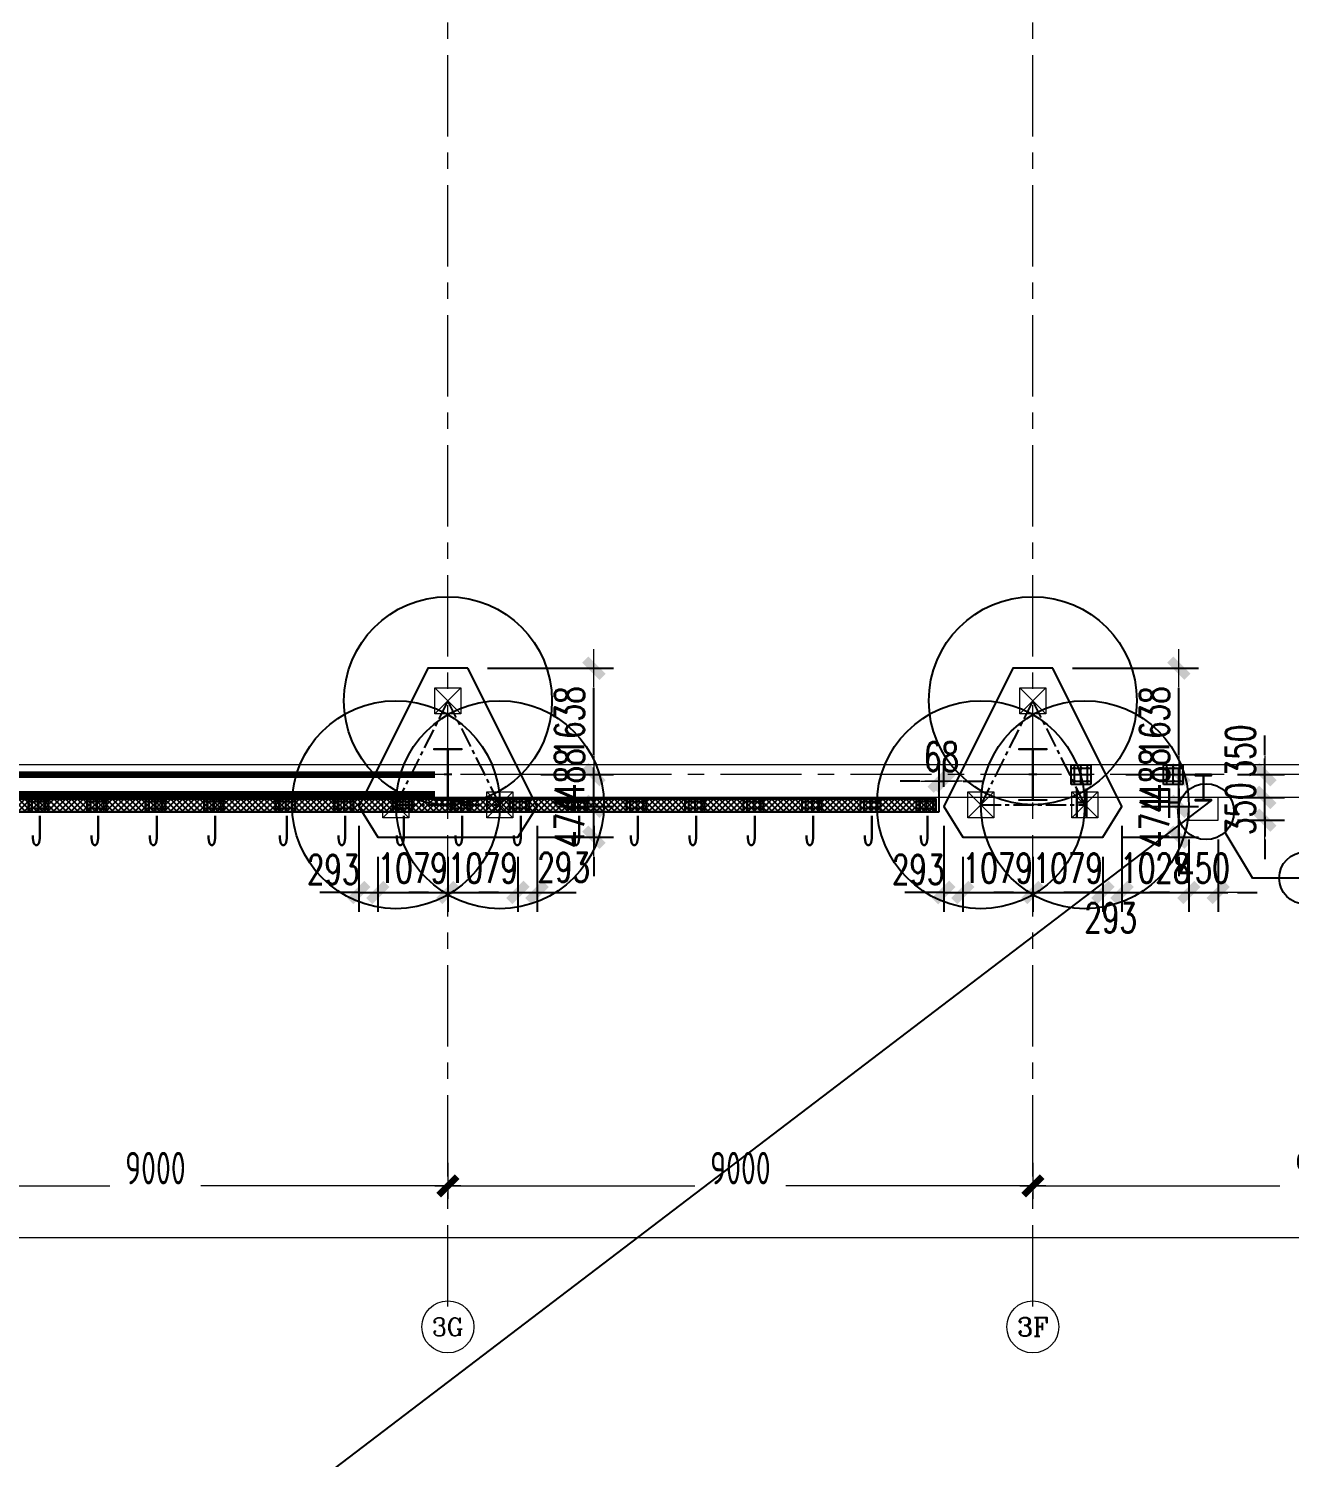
# Model space of a CAD drawing. Extents: x -1201378 to 2367219, y -619313 to 244905.
# Drawn here: x -144210 to -124811, y -265752 to -243770 of the extents above; entities that cross this region are included whole.
import ezdxf
from ezdxf.enums import TextEntityAlignment as Align

# ---------------------------------------------------------------- set-up
doc = ezdxf.new("R2010")
doc.units = 0
doc.header["$LTSCALE"] = 1000
doc.linetypes.add('CENTER', pattern=[2, 1.25, -0.25, 0.25, -0.25])
doc.layers.get('0').update_dxf_attribs({"linetype": 'CONTINUOUS'})
doc.layers.get('Defpoints').update_dxf_attribs({"linetype": 'CONTINUOUS'})
for name, color, linetype in [('2钢材断面', 2, 'CONTINUOUS'), ('30预埋件', 30, 'CONTINUOUS'), ('40钢材投影', 40, 'CONTINUOUS'), ('A-AXIS-DP', 126, 'CONTINUOUS'), ('A-WINDOW', 140, 'CONTINUOUS'), ('ALT_CEN-0-30', 1, 'CENTER'), ('S-DOTE1', 140, 'CENTER'), ('S-HATCH1-W', 252, 'CONTINUOUS'), ('S-SS', 111, 'CONTINUOUS'), ('S-XXX', 241, 'CONTINUOUS'), ('结构轮廓线', 1, 'CONTINUOUS')]:
    doc.layers.add(name, color=color, linetype=linetype)
for name, color, linetype, lineweight in [('S-axis', 111, 'CONTINUOUS', 0), ('S-bkl', 4, 'CONTINUOUS', 0), ('S-col', 2, 'CONTINUOUS', 0), ('S-dim', 81, 'CONTINUOUS', 0), ('S-dote', 5, 'CENTER', 0), ('S-zhuang', 1, 'CONTINUOUS', 0), ('柱间支撑', 6, 'CENTER', 0)]:
    doc.layers.add(name, color=color, linetype=linetype, lineweight=lineweight)
doc.styles.add('_TCH_AXIS', font='COMPLEX', dxfattribs={"bigfont": 'GBCBIG'})
doc.styles.add('DHTEXT-1', font='romans.shx', dxfattribs={"width": 0.7, "bigfont": 'chinese.shx'})
doc.styles.add('SS1', font='tj-romans1.shx', dxfattribs={"width": 0.7, "bigfont": 'tj-hztxt1.shx'})
doc.styles.add('TSSD_Dimension', font='tssdeng.shx', dxfattribs={"width": 0.7, "bigfont": 'hztxt.shx'})
doc.dimstyles.new('S-150-ARCHI', dxfattribs={"dimscale": 150, "dimtxt": 3, "dimasz": 2, "dimexe": 2, "dimexo": 2, "dimgap": 1, "dimtad": 1, "dimdec": 0, "dimzin": 0, "dimdsep": 46, "dimtxsty": 'SS1', "dimblk1": 'TT', "dimblk2": 'TT', "dimsah": 1, "dimcen": 1, "dimclrd": 256, "dimclre": 256, "dimclrt": 256, "dimadec": 0, "dimazin": 0, "dimtfac": 1, "dimtdec": 0, "dimtix": 1, "dimtmove": 2, "dimatfit": 0, "dimldrblk": 'TT', "dimfxl": 2, "dimtolj": 1, "dimtzin": 0, "dimarcsym": 0})
doc.dimstyles.new('TSSD_200_200', dxfattribs={"dimtxt": 500, "dimasz": 200, "dimexe": 200, "dimexo": 500, "dimgap": 200, "dimtad": 1, "dimdec": 0, "dimzin": 0, "dimdsep": 46, "dimtxsty": 'TSSD_Dimension', "dimblk": 'ARCHTICK', "dimcen": 0, "dimdle": 200, "dimclrt": 7, "dimadec": 0, "dimazin": 0, "dimtfac": 1, "dimtdec": 0, "dimtix": 1, "dimtmove": 2, "dimatfit": 3, "dimfxl": 1, "dimtolj": 1, "dimtzin": 0, "dimarcsym": 0})

# ---------------------------------------------------------------- blocks, each defined once
blk = doc.blocks.new('w42343243')
at = {"layer": 'S-col'}
blk.add_lwpolyline([(-165069, 621020), (-164639, 621020), (-164639, 621002), (-164848, 621002), (-164848, 620238), (-164639, 620238), (-164639, 620220), (-165069, 620220), (-165069, 620238), (-164860, 620238), (-164860, 621002), (-165069, 621002)], close=True, dxfattribs=at)
blk = doc.blocks.new('42343')
at = {"layer": 'A-WINDOW'}
for p in [(-18000, -71700), (-9000, -71700)]:
    blk.add_blockref('w42343243', p, dxfattribs=at)
blk = doc.blocks.new('_ArchTick')
at = {"color": 0, "linetype": 'ByBlock', "const_width": 0.5}
blk.add_lwpolyline([(-0.71, -0.71), (0.71, 0.71)], dxfattribs=at)
blk = doc.blocks.new('*D501')
at = {"layer": 'Defpoints', "color": 0, "transparency": 16777216}
for p in [(-146758, -360718), (-137758, -360718), (-137758, -361576)]:
    blk.add_point(p, dxfattribs=at)
at = {"layer": 'S-axis', "color": 0, "lineweight": -2, "transparency": 16777216}
for p, q in [((-146758, -361218), (-146758, -361776)), ((-137758, -361218), (-137758, -361776)), ((-146958, -361576), (-142957, -361576)), ((-137558, -361576), (-141560, -361576))]:
    blk.add_line(p, q, dxfattribs=at)
at = {"layer": 'S-axis', "color": 0, "lineweight": -2, "transparency": 16777216, "xscale": 200, "yscale": 200, "zscale": 200, "rotation": 180}
blk.add_blockref('_ArchTick', (-146758, -361576), dxfattribs=at)
at = {"layer": 'S-axis', "color": 0, "lineweight": -2, "transparency": 16777216, "xscale": 200, "yscale": 200, "zscale": 200}
blk.add_blockref('_ArchTick', (-137758, -361576), dxfattribs=at)
at = {"layer": 'S-axis', "color": 7, "transparency": 16777216, "insert": (-142258, -361301), "char_height": 500, "attachment_point": 5, "style": 'TSSD_Dimension'}
blk.add_mtext('\\A1;9000', dxfattribs=at)
blk = doc.blocks.new('*D502')
at = {"layer": 'Defpoints', "color": 0, "transparency": 16777216}
for p in [(-137758, -360718), (-128758, -360718), (-128758, -361576)]:
    blk.add_point(p, dxfattribs=at)
at = {"layer": 'S-axis', "color": 0, "lineweight": -2, "transparency": 16777216}
for p, q in [((-137758, -361218), (-137758, -361776)), ((-128758, -361218), (-128758, -361776)), ((-137958, -361576), (-133957, -361576)), ((-128558, -361576), (-132560, -361576))]:
    blk.add_line(p, q, dxfattribs=at)
at = {"layer": 'S-axis', "color": 0, "lineweight": -2, "transparency": 16777216, "xscale": 200, "yscale": 200, "zscale": 200, "rotation": 180}
blk.add_blockref('_ArchTick', (-137758, -361576), dxfattribs=at)
at = {"layer": 'S-axis', "color": 0, "lineweight": -2, "transparency": 16777216, "xscale": 200, "yscale": 200, "zscale": 200}
blk.add_blockref('_ArchTick', (-128758, -361576), dxfattribs=at)
at = {"layer": 'S-axis', "color": 7, "transparency": 16777216, "insert": (-133258, -361301), "char_height": 500, "attachment_point": 5, "style": 'TSSD_Dimension'}
blk.add_mtext('\\A1;9000', dxfattribs=at)
blk = doc.blocks.new('*D503')
at = {"layer": 'Defpoints', "color": 0, "transparency": 16777216}
for p in [(-128758, -360718), (-119758, -360718), (-119758, -361576)]:
    blk.add_point(p, dxfattribs=at)
at = {"layer": 'S-axis', "color": 0, "lineweight": -2, "transparency": 16777216}
for p, q in [((-128758, -361218), (-128758, -361776)), ((-119758, -361218), (-119758, -361776)), ((-128958, -361576), (-124957, -361576)), ((-119558, -361576), (-123560, -361576))]:
    blk.add_line(p, q, dxfattribs=at)
at = {"layer": 'S-axis', "color": 0, "lineweight": -2, "transparency": 16777216, "xscale": 200, "yscale": 200, "zscale": 200, "rotation": 180}
blk.add_blockref('_ArchTick', (-128758, -361576), dxfattribs=at)
at = {"layer": 'S-axis', "color": 0, "lineweight": -2, "transparency": 16777216, "xscale": 200, "yscale": 200, "zscale": 200}
blk.add_blockref('_ArchTick', (-119758, -361576), dxfattribs=at)
at = {"layer": 'S-axis', "color": 7, "transparency": 16777216, "insert": (-124258, -361301), "char_height": 500, "attachment_point": 5, "style": 'TSSD_Dimension'}
blk.add_mtext('\\A1;9000', dxfattribs=at)
blk = doc.blocks.new('*D458')
at = {"layer": 'Defpoints', "color": 0, "transparency": 16777216}
for p in [(-268658, -360818), (-82958, -360818), (-82958, -362376)]:
    blk.add_point(p, dxfattribs=at)
at = {"layer": 'S-axis', "color": 0, "lineweight": -2, "transparency": 16777216}
for p, q in [((-268658, -361318), (-268658, -362576)), ((-82958, -361318), (-82958, -362576)), ((-268858, -362376), (-176749, -362376)), ((-82758, -362376), (-174868, -362376))]:
    blk.add_line(p, q, dxfattribs=at)
at = {"layer": 'S-axis', "color": 0, "lineweight": -2, "transparency": 16777216, "xscale": 200, "yscale": 200, "zscale": 200, "rotation": 180}
blk.add_blockref('_ArchTick', (-268658, -362376), dxfattribs=at)
at = {"layer": 'S-axis', "color": 0, "lineweight": -2, "transparency": 16777216, "xscale": 200, "yscale": 200, "zscale": 200}
blk.add_blockref('_ArchTick', (-82958, -362376), dxfattribs=at)
at = {"layer": 'S-axis', "color": 7, "transparency": 16777216, "insert": (-175808, -362101), "char_height": 500, "attachment_point": 5, "style": 'TSSD_Dimension'}
blk.add_mtext('\\A1;185700', dxfattribs=at)
blk = doc.blocks.new('S-ZHUANG-400')
at = {"layer": 'S-zhuang'}
for p, q in [((200, -200), (-200, 200)), ((-200, -200), (200, 200))]:
    blk.add_line(p, q, dxfattribs=at)
blk.add_lwpolyline([(-200, 200), (200, 200), (200, -200), (-200, -200)], close=True, dxfattribs=at)
blk = doc.blocks.new('CT3')
at = {"layer": 'Defpoints'}
for centre in [(-101758, -256416), (-102558, -258016), (-100958, -258016)]:
    blk.add_circle(centre, 1600, dxfattribs=at)
at = {"layer": 'S-DOTE1', "ltscale": 0.25}
for p, q in [((-101698, -257554), (-101818, -257554)), ((-101758, -257494), (-101758, -257614))]:
    blk.add_line(p, q, dxfattribs=at)
at = {"layer": 'S-DOTE1', "linetype": 'CENTER', "ltscale": 0.25}
blk.add_lwpolyline([(-100958, -258016), (-101758, -256416), (-102558, -258016)], close=True, dxfattribs=at)
at = {"layer": 'S-HATCH1-W'}
blk.add_lwpolyline([(-101449, -255916), (-102067, -255916), (-103130, -258042), (-102837, -258516), (-100680, -258516), (-100387, -258042)], close=True, dxfattribs=at)
at = {"layer": 'S-zhuang', "rotation": 90.00000000000001}
for p in [(-101758, -256416), (-102558, -258016), (-100958, -258016)]:
    blk.add_blockref('S-ZHUANG-400', p, dxfattribs=at)
blk = doc.blocks.new('TT')
blk.add_line((-0.969, 0), (0.969, 0))
at = {"const_width": 0.45}
blk.add_lwpolyline([(-0.442, -0.442), (0.442, 0.442)], dxfattribs=at)
blk = doc.blocks.new('*D1578')
at = {"layer": 'Defpoints', "color": 0, "transparency": 16777216}
for p in [(-139130, -255736), (-138837, -256210), (-138837, -257061)]:
    blk.add_point(p, dxfattribs=at)
at = {"layer": 'S-dim', "lineweight": -2, "transparency": 16777216}
for p, q in [((-139130, -256036), (-139130, -257361)), ((-138837, -256510), (-138837, -257361)), ((-139430, -257061), (-139730, -257061)), ((-139130, -257061), (-138837, -257061)), ((-138537, -257061), (-138237, -257061))]:
    blk.add_line(p, q, dxfattribs=at)
at = {"layer": 'S-dim', "lineweight": -2, "transparency": 16777216, "xscale": 300, "yscale": 300, "zscale": 300}
blk.add_blockref('TT', (-139130, -257061), dxfattribs=at)
at = {"layer": 'S-dim', "lineweight": -2, "transparency": 16777216, "xscale": 300, "yscale": 300, "zscale": 300, "rotation": 180}
blk.add_blockref('TT', (-138837, -257061), dxfattribs=at)
at = {"layer": 'S-dim', "transparency": 16777216, "insert": (-139522, -256708), "char_height": 450, "attachment_point": 5, "style": 'SS1'}
blk.add_mtext('\\A1;293', dxfattribs=at)
blk = doc.blocks.new('*D1579')
at = {"layer": 'Defpoints', "color": 0, "transparency": 16777216}
for p in [(-138837, -256210), (-137758, -256210), (-137758, -257061)]:
    blk.add_point(p, dxfattribs=at)
at = {"layer": 'S-dim', "lineweight": -2, "transparency": 16777216}
for p, q in [((-138837, -256510), (-138837, -257361)), ((-137758, -256510), (-137758, -257361)), ((-139137, -257061), (-139437, -257061)), ((-138837, -257061), (-137758, -257061)), ((-137458, -257061), (-137158, -257061))]:
    blk.add_line(p, q, dxfattribs=at)
at = {"layer": 'S-dim', "lineweight": -2, "transparency": 16777216, "xscale": 300, "yscale": 300, "zscale": 300}
blk.add_blockref('TT', (-138837, -257061), dxfattribs=at)
at = {"layer": 'S-dim', "lineweight": -2, "transparency": 16777216, "xscale": 300, "yscale": 300, "zscale": 300, "rotation": 180}
blk.add_blockref('TT', (-137758, -257061), dxfattribs=at)
at = {"layer": 'S-dim', "transparency": 16777216, "insert": (-138298, -256686), "char_height": 450, "attachment_point": 5, "style": 'SS1'}
blk.add_mtext('\\A1;1079', dxfattribs=at)
blk = doc.blocks.new('*D1580')
at = {"layer": 'Defpoints', "color": 0, "transparency": 16777216}
for p in [(-137758, -256210), (-136680, -256210), (-136680, -257061)]:
    blk.add_point(p, dxfattribs=at)
at = {"layer": 'S-dim', "lineweight": -2, "transparency": 16777216}
for p, q in [((-137758, -256510), (-137758, -257361)), ((-136680, -256510), (-136680, -257361)), ((-138058, -257061), (-138358, -257061)), ((-137758, -257061), (-136680, -257061)), ((-136380, -257061), (-136080, -257061))]:
    blk.add_line(p, q, dxfattribs=at)
at = {"layer": 'S-dim', "lineweight": -2, "transparency": 16777216, "xscale": 300, "yscale": 300, "zscale": 300}
blk.add_blockref('TT', (-137758, -257061), dxfattribs=at)
at = {"layer": 'S-dim', "lineweight": -2, "transparency": 16777216, "xscale": 300, "yscale": 300, "zscale": 300, "rotation": 180}
blk.add_blockref('TT', (-136680, -257061), dxfattribs=at)
at = {"layer": 'S-dim', "transparency": 16777216, "insert": (-137219, -256686), "char_height": 450, "attachment_point": 5, "style": 'SS1'}
blk.add_mtext('\\A1;1079', dxfattribs=at)
blk = doc.blocks.new('*D1581')
at = {"layer": 'Defpoints', "color": 0, "transparency": 16777216}
for p in [(-136387, -255736), (-136680, -256210), (-136387, -257061)]:
    blk.add_point(p, dxfattribs=at)
at = {"layer": 'S-dim', "lineweight": -2, "transparency": 16777216}
for p, q in [((-136387, -256036), (-136387, -257361)), ((-136680, -256510), (-136680, -257361)), ((-136980, -257061), (-137280, -257061)), ((-136680, -257061), (-136387, -257061)), ((-136087, -257061), (-135787, -257061))]:
    blk.add_line(p, q, dxfattribs=at)
at = {"layer": 'S-dim', "lineweight": -2, "transparency": 16777216, "xscale": 300, "yscale": 300, "zscale": 300}
blk.add_blockref('TT', (-136680, -257061), dxfattribs=at)
at = {"layer": 'S-dim', "lineweight": -2, "transparency": 16777216, "xscale": 300, "yscale": 300, "zscale": 300, "rotation": 180}
blk.add_blockref('TT', (-136387, -257061), dxfattribs=at)
at = {"layer": 'S-dim', "transparency": 16777216, "insert": (-135976, -256674), "char_height": 450, "attachment_point": 5, "style": 'SS1'}
blk.add_mtext('\\A1;293', dxfattribs=at)
blk = doc.blocks.new('*D1582')
at = {"layer": 'Defpoints', "color": 0, "transparency": 16777216}
for p in [(-136387, -255736), (-135511, -255736), (-136680, -256210)]:
    blk.add_point(p, dxfattribs=at)
at = {"layer": 'S-dim', "lineweight": -2, "transparency": 16777216}
for p, q in [((-135511, -255436), (-135511, -255136)), ((-136087, -255736), (-135211, -255736)), ((-135511, -256210), (-135511, -255736)), ((-136380, -256210), (-135211, -256210)), ((-135511, -256510), (-135511, -256810))]:
    blk.add_line(p, q, dxfattribs=at)
at = {"layer": 'S-dim', "lineweight": -2, "transparency": 16777216, "xscale": 300, "yscale": 300, "zscale": 300}
for p, rotation in [((-135511, -255736), 270), ((-135511, -256210), 90)]:
    blk.add_blockref('TT', p, dxfattribs=dict(at, rotation=rotation))
at = {"layer": 'S-dim', "transparency": 16777216, "insert": (-135886, -255973), "char_height": 450, "attachment_point": 5, "rotation": 90, "style": 'SS1'}
blk.add_mtext('\\A1;474', dxfattribs=at)
blk = doc.blocks.new('*D1583')
at = {"layer": 'Defpoints', "color": 0, "transparency": 16777216}
for p in [(-136630, -255248), (-135511, -255248), (-136387, -255736)]:
    blk.add_point(p, dxfattribs=at)
at = {"layer": 'S-dim', "lineweight": -2, "transparency": 16777216}
for p, q in [((-135511, -254948), (-135511, -254648)), ((-136330, -255248), (-135211, -255248)), ((-135511, -255736), (-135511, -255248)), ((-136087, -255736), (-135211, -255736)), ((-135511, -256036), (-135511, -256336))]:
    blk.add_line(p, q, dxfattribs=at)
at = {"layer": 'S-dim', "lineweight": -2, "transparency": 16777216, "xscale": 300, "yscale": 300, "zscale": 300}
for p, rotation in [((-135511, -255248), 270), ((-135511, -255736), 90)]:
    blk.add_blockref('TT', p, dxfattribs=dict(at, rotation=rotation))
at = {"layer": 'S-dim', "transparency": 16777216, "insert": (-135886, -255248), "char_height": 450, "attachment_point": 5, "rotation": 90, "style": 'SS1'}
blk.add_mtext('\\A1;488', dxfattribs=at)
blk = doc.blocks.new('*D1584')
at = {"layer": 'Defpoints', "color": 0, "transparency": 16777216}
for p in [(-137449, -253610), (-135511, -253610), (-136630, -255248)]:
    blk.add_point(p, dxfattribs=at)
at = {"layer": 'S-dim', "lineweight": -2, "transparency": 16777216}
for p, q in [((-137149, -253610), (-135211, -253610)), ((-135511, -254948), (-135511, -253910)), ((-136330, -255248), (-135211, -255248))]:
    blk.add_line(p, q, dxfattribs=at)
at = {"layer": 'S-dim', "lineweight": -2, "transparency": 16777216, "xscale": 300, "yscale": 300, "zscale": 300}
for p, rotation in [((-135511, -253610), 90), ((-135511, -255248), 270)]:
    blk.add_blockref('TT', p, dxfattribs=dict(at, rotation=rotation))
at = {"layer": 'S-dim', "transparency": 16777216, "insert": (-135886, -254429), "char_height": 450, "attachment_point": 5, "rotation": 90, "style": 'SS1'}
blk.add_mtext('\\A1;1638', dxfattribs=at)
blk = doc.blocks.new('*D1585')
at = {"layer": 'Defpoints', "color": 0, "transparency": 16777216}
for p in [(-130130, -255736), (-129837, -256210), (-129837, -257061)]:
    blk.add_point(p, dxfattribs=at)
at = {"layer": 'S-dim', "lineweight": -2, "transparency": 16777216}
for p, q in [((-130130, -256036), (-130130, -257361)), ((-129837, -256510), (-129837, -257361)), ((-130430, -257061), (-130730, -257061)), ((-130130, -257061), (-129837, -257061)), ((-129537, -257061), (-129237, -257061))]:
    blk.add_line(p, q, dxfattribs=at)
at = {"layer": 'S-dim', "lineweight": -2, "transparency": 16777216, "xscale": 300, "yscale": 300, "zscale": 300}
blk.add_blockref('TT', (-130130, -257061), dxfattribs=at)
at = {"layer": 'S-dim', "lineweight": -2, "transparency": 16777216, "xscale": 300, "yscale": 300, "zscale": 300, "rotation": 180}
blk.add_blockref('TT', (-129837, -257061), dxfattribs=at)
at = {"layer": 'S-dim', "transparency": 16777216, "insert": (-130522, -256708), "char_height": 450, "attachment_point": 5, "style": 'SS1'}
blk.add_mtext('\\A1;293', dxfattribs=at)
blk = doc.blocks.new('*D1586')
at = {"layer": 'Defpoints', "color": 0, "transparency": 16777216}
for p in [(-129837, -256210), (-128758, -256210), (-128758, -257061)]:
    blk.add_point(p, dxfattribs=at)
at = {"layer": 'S-dim', "lineweight": -2, "transparency": 16777216}
for p, q in [((-129837, -256510), (-129837, -257361)), ((-128758, -256510), (-128758, -257361)), ((-130137, -257061), (-130437, -257061)), ((-129837, -257061), (-128758, -257061)), ((-128458, -257061), (-128158, -257061))]:
    blk.add_line(p, q, dxfattribs=at)
at = {"layer": 'S-dim', "lineweight": -2, "transparency": 16777216, "xscale": 300, "yscale": 300, "zscale": 300}
blk.add_blockref('TT', (-129837, -257061), dxfattribs=at)
at = {"layer": 'S-dim', "lineweight": -2, "transparency": 16777216, "xscale": 300, "yscale": 300, "zscale": 300, "rotation": 180}
blk.add_blockref('TT', (-128758, -257061), dxfattribs=at)
at = {"layer": 'S-dim', "transparency": 16777216, "insert": (-129298, -256686), "char_height": 450, "attachment_point": 5, "style": 'SS1'}
blk.add_mtext('\\A1;1079', dxfattribs=at)
blk = doc.blocks.new('*D1587')
at = {"layer": 'Defpoints', "color": 0, "transparency": 16777216}
for p in [(-128758, -256210), (-127680, -256210), (-127680, -257061)]:
    blk.add_point(p, dxfattribs=at)
at = {"layer": 'S-dim', "lineweight": -2, "transparency": 16777216}
for p, q in [((-128758, -256510), (-128758, -257361)), ((-127680, -256510), (-127680, -257361)), ((-129058, -257061), (-129358, -257061)), ((-128758, -257061), (-127680, -257061)), ((-127380, -257061), (-127080, -257061))]:
    blk.add_line(p, q, dxfattribs=at)
at = {"layer": 'S-dim', "lineweight": -2, "transparency": 16777216, "xscale": 300, "yscale": 300, "zscale": 300}
blk.add_blockref('TT', (-128758, -257061), dxfattribs=at)
at = {"layer": 'S-dim', "lineweight": -2, "transparency": 16777216, "xscale": 300, "yscale": 300, "zscale": 300, "rotation": 180}
blk.add_blockref('TT', (-127680, -257061), dxfattribs=at)
at = {"layer": 'S-dim', "transparency": 16777216, "insert": (-128219, -256686), "char_height": 450, "attachment_point": 5, "style": 'SS1'}
blk.add_mtext('\\A1;1079', dxfattribs=at)
blk = doc.blocks.new('*D1588')
at = {"layer": 'Defpoints', "color": 0, "transparency": 16777216}
for p in [(-127387, -255736), (-127680, -256210), (-127387, -257061)]:
    blk.add_point(p, dxfattribs=at)
at = {"layer": 'S-dim', "lineweight": -2, "transparency": 16777216}
for p, q in [((-127387, -256036), (-127387, -257361)), ((-127680, -256510), (-127680, -257361)), ((-127980, -257061), (-128280, -257061)), ((-127680, -257061), (-127387, -257061)), ((-127087, -257061), (-126787, -257061))]:
    blk.add_line(p, q, dxfattribs=at)
at = {"layer": 'S-dim', "lineweight": -2, "transparency": 16777216, "xscale": 300, "yscale": 300, "zscale": 300}
blk.add_blockref('TT', (-127680, -257061), dxfattribs=at)
at = {"layer": 'S-dim', "lineweight": -2, "transparency": 16777216, "xscale": 300, "yscale": 300, "zscale": 300, "rotation": 180}
blk.add_blockref('TT', (-127387, -257061), dxfattribs=at)
at = {"layer": 'S-dim', "transparency": 16777216, "insert": (-127561, -257450), "char_height": 450, "attachment_point": 5, "style": 'SS1'}
blk.add_mtext('\\A1;293', dxfattribs=at)
blk = doc.blocks.new('*D1589')
at = {"layer": 'Defpoints', "color": 0, "transparency": 16777216}
for p in [(-127387, -255736), (-126511, -255736), (-127680, -256210)]:
    blk.add_point(p, dxfattribs=at)
at = {"layer": 'S-dim', "lineweight": -2, "transparency": 16777216}
for p, q in [((-126511, -255436), (-126511, -255136)), ((-127087, -255736), (-126211, -255736)), ((-126511, -256210), (-126511, -255736)), ((-127380, -256210), (-126211, -256210)), ((-126511, -256510), (-126511, -256810))]:
    blk.add_line(p, q, dxfattribs=at)
at = {"layer": 'S-dim', "lineweight": -2, "transparency": 16777216, "xscale": 300, "yscale": 300, "zscale": 300}
for p, rotation in [((-126511, -255736), 270), ((-126511, -256210), 90)]:
    blk.add_blockref('TT', p, dxfattribs=dict(at, rotation=rotation))
at = {"layer": 'S-dim', "transparency": 16777216, "insert": (-126886, -255973), "char_height": 450, "attachment_point": 5, "rotation": 90, "style": 'SS1'}
blk.add_mtext('\\A1;474', dxfattribs=at)
blk = doc.blocks.new('*D1590')
at = {"layer": 'Defpoints', "color": 0, "transparency": 16777216}
for p in [(-127630, -255248), (-126511, -255248), (-127387, -255736)]:
    blk.add_point(p, dxfattribs=at)
at = {"layer": 'S-dim', "lineweight": -2, "transparency": 16777216}
for p, q in [((-126511, -254948), (-126511, -254648)), ((-127330, -255248), (-126211, -255248)), ((-126511, -255736), (-126511, -255248)), ((-127087, -255736), (-126211, -255736)), ((-126511, -256036), (-126511, -256336))]:
    blk.add_line(p, q, dxfattribs=at)
at = {"layer": 'S-dim', "lineweight": -2, "transparency": 16777216, "xscale": 300, "yscale": 300, "zscale": 300}
for p, rotation in [((-126511, -255248), 270), ((-126511, -255736), 90)]:
    blk.add_blockref('TT', p, dxfattribs=dict(at, rotation=rotation))
at = {"layer": 'S-dim', "transparency": 16777216, "insert": (-126886, -255248), "char_height": 450, "attachment_point": 5, "rotation": 90, "style": 'SS1'}
blk.add_mtext('\\A1;488', dxfattribs=at)
blk = doc.blocks.new('*D1591')
at = {"layer": 'Defpoints', "color": 0, "transparency": 16777216}
for p in [(-128449, -253610), (-126511, -253610), (-127630, -255248)]:
    blk.add_point(p, dxfattribs=at)
at = {"layer": 'S-dim', "lineweight": -2, "transparency": 16777216}
for p, q in [((-128149, -253610), (-126211, -253610)), ((-126511, -254948), (-126511, -253910)), ((-127330, -255248), (-126211, -255248))]:
    blk.add_line(p, q, dxfattribs=at)
at = {"layer": 'S-dim', "lineweight": -2, "transparency": 16777216, "xscale": 300, "yscale": 300, "zscale": 300}
for p, rotation in [((-126511, -253610), 90), ((-126511, -255248), 270)]:
    blk.add_blockref('TT', p, dxfattribs=dict(at, rotation=rotation))
at = {"layer": 'S-dim', "transparency": 16777216, "insert": (-126886, -254429), "char_height": 450, "attachment_point": 5, "rotation": 90, "style": 'SS1'}
blk.add_mtext('\\A1;1638', dxfattribs=at)
blk = doc.blocks.new('*D6574')
at = {"layer": 'Defpoints', "color": 0, "transparency": 16777216}
for p in [(-130130, -255347), (-130130, -255736), (-130198, -255948)]:
    blk.add_point(p, dxfattribs=at)
at = {"layer": 'S-dim', "lineweight": -2, "transparency": 16777216}
for p, q in [((-130198, -255648), (-130198, -255047)), ((-130130, -255436), (-130130, -255047)), ((-130498, -255347), (-130798, -255347)), ((-130198, -255347), (-130130, -255347)), ((-129830, -255347), (-129530, -255347))]:
    blk.add_line(p, q, dxfattribs=at)
at = {"layer": 'S-dim', "lineweight": -2, "transparency": 16777216, "xscale": 300, "yscale": 300, "zscale": 300}
blk.add_blockref('TT', (-130198, -255347), dxfattribs=at)
at = {"layer": 'S-dim', "lineweight": -2, "transparency": 16777216, "xscale": 300, "yscale": 300, "zscale": 300, "rotation": 180}
blk.add_blockref('TT', (-130130, -255347), dxfattribs=at)
at = {"layer": 'S-dim', "transparency": 16777216, "insert": (-130164, -254972), "char_height": 450, "attachment_point": 5, "style": 'SS1'}
blk.add_mtext('\\A1;68', dxfattribs=at)
blk = doc.blocks.new('3号一层翻口')
at = {"layer": '结构轮廓线', "color": 1, "ltscale": 500}
for p, q in [((-430198, -255818), (-430198, -255598)), ((-451418, -255818), (-430404, -255818)), ((-430404, -255818), (-430198, -255818))]:
    blk.add_line(p, q, dxfattribs=at)
blk = doc.blocks.new('20250903183753')
at = {"layer": '2钢材断面'}
for p, q in [((150, 0), (-150, 0)), ((-150, 0), (-150, -300)), ((150, -300), (150, 0)), ((-150, -300), (150, -300))]:
    blk.add_line(p, q, dxfattribs=at)
at = {"layer": '40钢材投影'}
for centre, radius in [((-100, -50), 12), ((-100, -150), 12), ((-100, -50), 6), ((-100, -150), 6), ((0, -50), 12), ((0, -150), 12), ((0, -50), 6), ((0, -150), 6), ((100, -50), 12), ((100, -150), 12), ((100, -50), 6), ((100, -150), 6), ((-100, -250), 12), ((-100, -250), 6), ((0, -250), 12), ((0, -250), 6), ((100, -251), 12), ((100, -251), 6)]:
    blk.add_circle(centre, radius, dxfattribs=at)
at = {"layer": 'ALT_CEN-0-30', "ltscale": 20}
for p, q in [((-100, 0), (-100, -300)), ((0, 0), (0, -300)), ((100, 0), (100, -300)), ((-150, -50), (150, -50)), ((-150, -150), (150, -150)), ((-150, -250), (150, -250))]:
    blk.add_line(p, q, dxfattribs=at)
blk = doc.blocks.new('20250903183821')
at = {"ltscale": 50}
blk.add_blockref('20250903183753', (0, 0), dxfattribs=at)
at = {"layer": '30预埋件', "style": 'DHTEXT-1', "text_generation_flag": 6, "width": 0.55}
blk.add_attdef('B', (-105, 65), '', height=450, rotation=180, dxfattribs=at)
blk = doc.blocks.new('20250902145151')
at = {"layer": '2钢材断面'}
for p, q in [((150, 100), (-150, 100)), ((-150, 100), (-150, -100)), ((150, -100), (150, 100)), ((-150, -100), (150, -100))]:
    blk.add_line(p, q, dxfattribs=at)
at = {"layer": '40钢材投影'}
for centre, radius in [((-100, 50), 10), ((-100, 50), 5), ((0, 50), 10), ((0, 50), 5), ((100, 50), 10), ((100, 50), 5), ((-100, -50), 10), ((-100, -50), 5), ((0, -50), 10), ((0, -50), 5), ((100, -50), 10), ((100, -50), 5)]:
    blk.add_circle(centre, radius, dxfattribs=at)
at = {"layer": 'ALT_CEN-0-30', "ltscale": 20}
for p, q in [((-150, 50), (150, 50)), ((-100, 100), (-100, -100)), ((0, 100), (0, -100)), ((100, 100), (100, -100)), ((-150, -50), (150, -50))]:
    blk.add_line(p, q, dxfattribs=at)
blk = doc.blocks.new('20250912153858')
at = {"ltscale": 50}
blk.add_blockref('20250902145151', (0, 100), dxfattribs=at)
at = {"layer": '30预埋件', "style": 'DHTEXT-1', "text_generation_flag": 6, "width": 0.55}
blk.add_attdef('B', (105, -65), '', height=450, dxfattribs=at)
blk = doc.blocks.new('A$Ccb1bed3b')
at = {"layer": '柱间支撑', "const_width": 100}
for points in [[(129800, -71650), (121200, -71650)], [(129800, -71950), (121200, -71950)]]:
    blk.add_lwpolyline(points, dxfattribs=at)
blk = doc.blocks.new('*D8671')
at = {"layer": 'Defpoints', "color": 0, "transparency": 16777216}
for p in [(-125908, -255598), (-125189, -255598), (-125908, -255948)]:
    blk.add_point(p, dxfattribs=at)
at = {"layer": 'S-dim', "lineweight": -2, "transparency": 16777216}
for p, q in [((-125189, -255298), (-125189, -254998)), ((-125608, -255598), (-124889, -255598)), ((-125189, -255948), (-125189, -255598)), ((-125608, -255948), (-124889, -255948)), ((-125189, -256248), (-125189, -256548))]:
    blk.add_line(p, q, dxfattribs=at)
at = {"layer": 'S-dim', "lineweight": -2, "transparency": 16777216, "xscale": 300, "yscale": 300, "zscale": 300}
for p, rotation in [((-125189, -255598), 270), ((-125189, -255948), 90)]:
    blk.add_blockref('TT', p, dxfattribs=dict(at, rotation=rotation))
at = {"layer": 'S-dim', "transparency": 16777216, "insert": (-125564, -255773), "char_height": 450, "attachment_point": 5, "rotation": 90, "style": 'SS1'}
blk.add_mtext('\\A1;350', dxfattribs=at)
blk = doc.blocks.new('*D8672')
at = {"layer": 'Defpoints', "color": 0, "transparency": 16777216}
for p in [(-125908, -255248), (-125189, -255248), (-125908, -255598)]:
    blk.add_point(p, dxfattribs=at)
at = {"layer": 'S-dim', "lineweight": -2, "transparency": 16777216}
for p, q in [((-125189, -254948), (-125189, -254648)), ((-125608, -255248), (-124889, -255248)), ((-125189, -255598), (-125189, -255248)), ((-125608, -255598), (-124889, -255598)), ((-125189, -255898), (-125189, -256198))]:
    blk.add_line(p, q, dxfattribs=at)
at = {"layer": 'S-dim', "lineweight": -2, "transparency": 16777216, "xscale": 300, "yscale": 300, "zscale": 300}
for p, rotation in [((-125189, -255248), 270), ((-125189, -255598), 90)]:
    blk.add_blockref('TT', p, dxfattribs=dict(at, rotation=rotation))
at = {"layer": 'S-dim', "transparency": 16777216, "insert": (-125564, -254884), "char_height": 450, "attachment_point": 5, "rotation": 90, "style": 'SS1'}
blk.add_mtext('\\A1;350', dxfattribs=at)
blk = doc.blocks.new('*D8673')
at = {"layer": 'Defpoints', "color": 0, "transparency": 16777216}
for p in [(-127387, -256029), (-126358, -255948), (-126358, -257061)]:
    blk.add_point(p, dxfattribs=at)
at = {"layer": 'S-dim', "lineweight": -2, "transparency": 16777216}
for p, q in [((-126358, -256248), (-126358, -257361)), ((-127387, -256329), (-127387, -257361)), ((-127687, -257061), (-127987, -257061)), ((-127387, -257061), (-126358, -257061)), ((-126058, -257061), (-125758, -257061))]:
    blk.add_line(p, q, dxfattribs=at)
at = {"layer": 'S-dim', "lineweight": -2, "transparency": 16777216, "xscale": 300, "yscale": 300, "zscale": 300}
blk.add_blockref('TT', (-127387, -257061), dxfattribs=at)
at = {"layer": 'S-dim', "lineweight": -2, "transparency": 16777216, "xscale": 300, "yscale": 300, "zscale": 300, "rotation": 180}
blk.add_blockref('TT', (-126358, -257061), dxfattribs=at)
at = {"layer": 'S-dim', "transparency": 16777216, "insert": (-126873, -256686), "char_height": 450, "attachment_point": 5, "style": 'SS1'}
blk.add_mtext('\\A1;1028', dxfattribs=at)
blk = doc.blocks.new('*D8674')
at = {"layer": 'Defpoints', "color": 0, "transparency": 16777216}
for p in [(-126358, -255948), (-125908, -255948), (-125908, -257061)]:
    blk.add_point(p, dxfattribs=at)
at = {"layer": 'S-dim', "lineweight": -2, "transparency": 16777216}
for p, q in [((-126358, -256248), (-126358, -257361)), ((-125908, -256248), (-125908, -257361)), ((-126658, -257061), (-126958, -257061)), ((-126358, -257061), (-125908, -257061)), ((-125608, -257061), (-125308, -257061))]:
    blk.add_line(p, q, dxfattribs=at)
at = {"layer": 'S-dim', "lineweight": -2, "transparency": 16777216, "xscale": 300, "yscale": 300, "zscale": 300}
blk.add_blockref('TT', (-126358, -257061), dxfattribs=at)
at = {"layer": 'S-dim', "lineweight": -2, "transparency": 16777216, "xscale": 300, "yscale": 300, "zscale": 300, "rotation": 180}
blk.add_blockref('TT', (-125908, -257061), dxfattribs=at)
at = {"layer": 'S-dim', "transparency": 16777216, "insert": (-126133, -256686), "char_height": 450, "attachment_point": 5, "style": 'SS1'}
blk.add_mtext('\\A1;450', dxfattribs=at)
blk = doc.blocks.new('3#轴网')
at = {"layer": 'S-axis'}
for centre in [(-137758.5, -363744.2), (-128758.5, -363744.2)]:
    blk.add_circle(centre, 400, dxfattribs=at)
at = {"layer": 'S-dote'}
for p, q in [((-137758.5, -363428.2), (-137758.5, -277944.2)), ((-128758.5, -363428.2), (-128758.5, -277944.2)), ((-78316.2, -355248.2), (-273210.6, -355248.2))]:
    blk.add_line(p, q, dxfattribs=at)
at = {"layer": 'S-axis', "style": '_TCH_AXIS'}
for s, height, p, p2 in [('3G', 276.42, (-138002, -363882.4), (-137515, -363882.4)), ('3F', 288.12, (-128998.6, -363888.3), (-128518.4, -363888.3))]:
    blk.add_text(s, height=height, dxfattribs=at).set_placement(p, p2, align=Align.FIT)
at = {"layer": 'S-axis'}
for base, p1, p2, picture, middle in [((-137758.5, -361576), (-146758.5, -360718), (-137758.5, -360718), '*D501', (-142258.5, -361301)), ((-128758.5, -361576), (-137758.5, -360718), (-128758.5, -360718), '*D502', (-133258.5, -361301)), ((-119758.5, -361576), (-128758.5, -360718), (-119758.5, -360718), '*D503', (-124258.5, -361301)), ((-82958.5, -362376), (-268658.5, -360818), (-82958.5, -360818), '*D458', (-175808.5, -362101))]:
    dim = blk.add_linear_dim(base=base, p1=p1, p2=p2, angle=0, dimstyle='TSSD_200_200', dxfattribs=at)
    dim.commit()
    dim.dimension.update_dxf_attribs({"geometry": picture, "text_midpoint": middle, "dimtype": 161})

msp = doc.modelspace()

# ---------------------------------------------------------------- hatches: boundary and pattern name
at = {"layer": 'S-HATCH1-W'}
h = msp.add_hatch(dxfattribs=at)
h.set_pattern_fill('ANSI37', color=256, scale=20)
h.paths.add_polyline_path([(-151368.5, -255618.3), (-130248.5, -255618.3), (-130248.5, -255818.3), (-151368.5, -255818.3)])

# ---------------------------------------------------------------- linework, layer by layer
at = {"layer": 'A-AXIS-DP', "color": 1, "ltscale": 10000}
msp.add_lwpolyline([(-126008.5, -255248.3), (-126258.5, -255248.3), (-126258.5, -255260.3), (-126137.5, -255260.3), (-126137.5, -255636.3), (-126258.5, -255636.3), (-126258.5, -255648.3), (-126008.5, -255648.3), (-126008.5, -255636.3), (-126129.5, -255636.3), (-126129.5, -255260.3), (-126008.5, -255260.3)], close=True, dxfattribs=at)
at = {"layer": 'Defpoints', "color": 1}
msp.add_line((-224626.9, -330727.7), (-126008.5, -255648.2), dxfattribs=at)
at = {"layer": 'S-bkl'}
msp.add_line((-83308.5, -255598.2), (-268308.5, -255598.2), dxfattribs=at)
for points in [[(-83708.5, -203498.2), (-83708.5, -255098.2), (-267908.5, -255098.2)], [(-126358.5, -255598.2), (-126358.5, -255948.2), (-125908.5, -255948.2), (-125908.5, -255598.2)]]:
    msp.add_lwpolyline(points, dxfattribs=at)
at = {"layer": 'S-HATCH1-W'}
msp.add_lwpolyline([(-151368.5, -255618.3), (-130248.5, -255618.3), (-130248.5, -255818.3), (-151368.5, -255818.3)], close=True, dxfattribs=at)
at = {"layer": 'S-XXX'}
for p in [(-125803.3, -256134.9), (-124169, -256839.8)]:
    msp.add_line(p, (-125377.1, -256839.8), dxfattribs=at)
for centre, radius in [((-126093.9, -255817.7), 430.2), ((-124569, -256839.8), 400)]:
    msp.add_circle(centre, radius, dxfattribs=at)

# ---------------------------------------------------------------- block references
at = {"ltscale": 500}
ref = msp.add_blockref('20250903183821', (-128018.5, -255398.2), dxfattribs=dict(at, xscale=-1, rotation=180))
ref.add_attrib('B', 'H', (-128123.9, -255913.1), dxfattribs={"layer": '30预埋件', "height": 450, "rotation": 180, "style": 'DHTEXT-1', "text_generation_flag": 6, "width": 0.55})
ref = msp.add_blockref('20250903183821', (-126598.5, -255398.2), dxfattribs=dict(at, xscale=-1, rotation=180))
ref.add_attrib('B', 'H', (-126703.9, -255913.1), dxfattribs={"layer": '30预埋件', "height": 450, "rotation": 180, "style": 'DHTEXT-1', "text_generation_flag": 6, "width": 0.55})
at = {"layer": 'S-axis'}
msp.add_blockref('3#轴网', (0, 100000), dxfattribs=at)
at = {"layer": 'S-col'}
msp.add_blockref('42343', (45095.7, -804168.2), dxfattribs=at)
at = {"layer": 'S-SS'}
for name, p in [('3号一层翻口', (300000, 0)), ('A$Ccb1bed3b', (-267758.5, -183598.2))]:
    msp.add_blockref(name, p, dxfattribs=at)
at = {"layer": 'S-zhuang'}
for p in [(-36000, 2306), (-27000, 2306)]:
    msp.add_blockref('CT3', p, dxfattribs=at)
at = {"layer": '结构轮廓线', "ltscale": 500}
ref = msp.add_blockref('20250912153858', (-144058.5, -255818.3), dxfattribs=dict(at, xscale=-1))
ref.add_attrib('B', 'J', (-144163.9, -256333.2), dxfattribs={"layer": '30预埋件', "height": 450, "rotation": 180, "style": 'DHTEXT-1', "text_generation_flag": 6, "width": 0.55})
ref = msp.add_blockref('20250912153858', (-143158.5, -255818.3), dxfattribs=dict(at, xscale=-1))
ref.add_attrib('B', 'J', (-143263.9, -256333.2), dxfattribs={"layer": '30预埋件', "height": 450, "rotation": 180, "style": 'DHTEXT-1', "text_generation_flag": 6, "width": 0.55})
ref = msp.add_blockref('20250912153858', (-142258.5, -255818.3), dxfattribs=dict(at, xscale=-1))
ref.add_attrib('B', 'J', (-142363.9, -256333.2), dxfattribs={"layer": '30预埋件', "height": 450, "rotation": 180, "style": 'DHTEXT-1', "text_generation_flag": 6, "width": 0.55})
ref = msp.add_blockref('20250912153858', (-141358.5, -255818.3), dxfattribs=dict(at, xscale=-1))
ref.add_attrib('B', 'J', (-141463.9, -256333.2), dxfattribs={"layer": '30预埋件', "height": 450, "rotation": 180, "style": 'DHTEXT-1', "text_generation_flag": 6, "width": 0.55})
ref = msp.add_blockref('20250912153858', (-140258.5, -255818.3), dxfattribs=dict(at, xscale=-1))
ref.add_attrib('B', 'J', (-140363.9, -256333.2), dxfattribs={"layer": '30预埋件', "height": 450, "rotation": 180, "style": 'DHTEXT-1', "text_generation_flag": 6, "width": 0.55})
ref = msp.add_blockref('20250912153858', (-139358.5, -255818.3), dxfattribs=dict(at, xscale=-1))
ref.add_attrib('B', 'J', (-139463.9, -256333.2), dxfattribs={"layer": '30预埋件', "height": 450, "rotation": 180, "style": 'DHTEXT-1', "text_generation_flag": 6, "width": 0.55})
ref = msp.add_blockref('20250912153858', (-138458.5, -255818.3), dxfattribs=dict(at, xscale=-1))
ref.add_attrib('B', 'J', (-138563.9, -256333.2), dxfattribs={"layer": '30预埋件', "height": 450, "rotation": 180, "style": 'DHTEXT-1', "text_generation_flag": 6, "width": 0.55})
ref = msp.add_blockref('20250912153858', (-137558.5, -255818.3), dxfattribs=dict(at, xscale=-1))
ref.add_attrib('B', 'J', (-137663.9, -256333.2), dxfattribs={"layer": '30预埋件', "height": 450, "rotation": 180, "style": 'DHTEXT-1', "text_generation_flag": 6, "width": 0.55})
ref = msp.add_blockref('20250912153858', (-136658.5, -255818.3), dxfattribs=dict(at, xscale=-1))
ref.add_attrib('B', 'J', (-136763.9, -256333.2), dxfattribs={"layer": '30预埋件', "height": 450, "rotation": 180, "style": 'DHTEXT-1', "text_generation_flag": 6, "width": 0.55})
ref = msp.add_blockref('20250912153858', (-135758.5, -255818.3), dxfattribs=dict(at, xscale=-1))
ref.add_attrib('B', 'J', (-135863.9, -256333.2), dxfattribs={"layer": '30预埋件', "height": 450, "rotation": 180, "style": 'DHTEXT-1', "text_generation_flag": 6, "width": 0.55})
ref = msp.add_blockref('20250912153858', (-134858.5, -255818.3), dxfattribs=dict(at, xscale=-1))
ref.add_attrib('B', 'J', (-134963.9, -256333.2), dxfattribs={"layer": '30预埋件', "height": 450, "rotation": 180, "style": 'DHTEXT-1', "text_generation_flag": 6, "width": 0.55})
ref = msp.add_blockref('20250912153858', (-133958.5, -255818.3), dxfattribs=dict(at, xscale=-1))
ref.add_attrib('B', 'J', (-134063.9, -256333.2), dxfattribs={"layer": '30预埋件', "height": 450, "rotation": 180, "style": 'DHTEXT-1', "text_generation_flag": 6, "width": 0.55})
ref = msp.add_blockref('20250912153858', (-133058.5, -255818.3), dxfattribs=dict(at, xscale=-1))
ref.add_attrib('B', 'J', (-133163.9, -256333.2), dxfattribs={"layer": '30预埋件', "height": 450, "rotation": 180, "style": 'DHTEXT-1', "text_generation_flag": 6, "width": 0.55})
ref = msp.add_blockref('20250912153858', (-132158.5, -255818.3), dxfattribs=dict(at, xscale=-1))
ref.add_attrib('B', 'J', (-132263.9, -256333.2), dxfattribs={"layer": '30预埋件', "height": 450, "rotation": 180, "style": 'DHTEXT-1', "text_generation_flag": 6, "width": 0.55})
ref = msp.add_blockref('20250912153858', (-131258.5, -255818.3), dxfattribs=dict(at, xscale=-1))
ref.add_attrib('B', 'J', (-131363.9, -256333.2), dxfattribs={"layer": '30预埋件', "height": 450, "rotation": 180, "style": 'DHTEXT-1', "text_generation_flag": 6, "width": 0.55})
ref = msp.add_blockref('20250912153858', (-130398.5, -255818.3), dxfattribs=dict(at, xscale=-1))
ref.add_attrib('B', 'J', (-130503.9, -256333.2), dxfattribs={"layer": '30预埋件', "height": 450, "rotation": 180, "style": 'DHTEXT-1', "text_generation_flag": 6, "width": 0.55})

# ---------------------------------------------------------------- dimensions: what is measured, and where the dimension line sits
at = {"layer": 'S-dim'}
for base, p1, p2, picture, middle in [((-135510.6, -253610.1), (-136630.4, -255248.2), (-137449.4, -253610.1), '*D1584', (-135885.6, -254429.1)), ((-126510.6, -253610.1), (-127630.4, -255248.2), (-128449.4, -253610.1), '*D1591', (-126885.6, -254429.1)), ((-135510.6, -255735.8), (-136679.7, -256210.1), (-136386.6, -255735.8), '*D1582', (-135885.6, -255972.9)), ((-126510.6, -255735.8), (-127679.7, -256210.1), (-127386.6, -255735.8), '*D1589', (-126885.6, -255972.9)), ((-125188.9, -255598.2), (-125908.5, -255948.2), (-125908.5, -255598.2), '*D8671', (-125563.9, -255773.2))]:
    dim = msp.add_linear_dim(base=base, p1=p1, p2=p2, angle=90, dimstyle='S-150-ARCHI', dxfattribs=at)
    dim.commit()
    dim.dimension.update_dxf_attribs({"geometry": picture, "text_midpoint": middle})
for base, p1, p2, picture, middle in [((-125188.9, -255248.2), (-125908.5, -255598.2), (-125908.5, -255248.2), '*D8672', (-125563.9, -254884)), ((-135510.6, -255248.2), (-136386.6, -255735.8), (-136630.4, -255248.2), '*D1583', (-135885.6, -255248.2)), ((-126510.6, -255248.2), (-127386.6, -255735.8), (-127630.4, -255248.2), '*D1590', (-126885.6, -255248.2))]:
    dim = msp.add_linear_dim(base=base, p1=p1, p2=p2, angle=90, dimstyle='S-150-ARCHI', dxfattribs=at)
    dim.commit()
    dim.dimension.update_dxf_attribs({"geometry": picture, "text_midpoint": middle, "dimtype": 160})
for base, p1, p2, picture, middle in [((-130130.3, -255346.9), (-130198.5, -255948.2), (-130130.3, -255735.8), '*D6574', (-130164.4, -254971.9)), ((-126358.5, -257060.7), (-127386.6, -256029), (-126358.5, -255948.2), '*D8673', (-126872.5, -256685.7)), ((-125908.5, -257060.7), (-126358.5, -255948.2), (-125908.5, -255948.2), '*D8674', (-126133.5, -256685.7)), ((-137758.5, -257060.6), (-138837.2, -256210.1), (-137758.5, -256210.1), '*D1579', (-138297.8, -256685.6)), ((-136679.7, -257060.6), (-137758.5, -256210.1), (-136679.7, -256210.1), '*D1580', (-137219.1, -256685.6)), ((-128758.5, -257060.6), (-129837.2, -256210.1), (-128758.5, -256210.1), '*D1586', (-129297.8, -256685.6)), ((-127679.7, -257060.6), (-128758.5, -256210.1), (-127679.7, -256210.1), '*D1587', (-128219.1, -256685.6))]:
    dim = msp.add_linear_dim(base=base, p1=p1, p2=p2, dimstyle='S-150-ARCHI', dxfattribs=at)
    dim.commit()
    dim.dimension.update_dxf_attribs({"geometry": picture, "text_midpoint": middle})
for base, p1, p2, picture, middle in [((-138837.2, -257060.6), (-139130.3, -255735.8), (-138837.2, -256210.1), '*D1578', (-139522, -256708)), ((-136386.6, -257060.6), (-136679.7, -256210.1), (-136386.6, -255735.8), '*D1581', (-135976.3, -256674.4)), ((-129837.2, -257060.6), (-130130.3, -255735.8), (-129837.2, -256210.1), '*D1585', (-130522, -256708)), ((-127386.6, -257060.6), (-127679.7, -256210.1), (-127386.6, -255735.8), '*D1588', (-127560.5, -257450.3))]:
    dim = msp.add_linear_dim(base=base, p1=p1, p2=p2, dimstyle='S-150-ARCHI', dxfattribs=at)
    dim.commit()
    dim.dimension.update_dxf_attribs({"geometry": picture, "text_midpoint": middle, "dimtype": 160})

doc.saveas('drawing.dxf')
